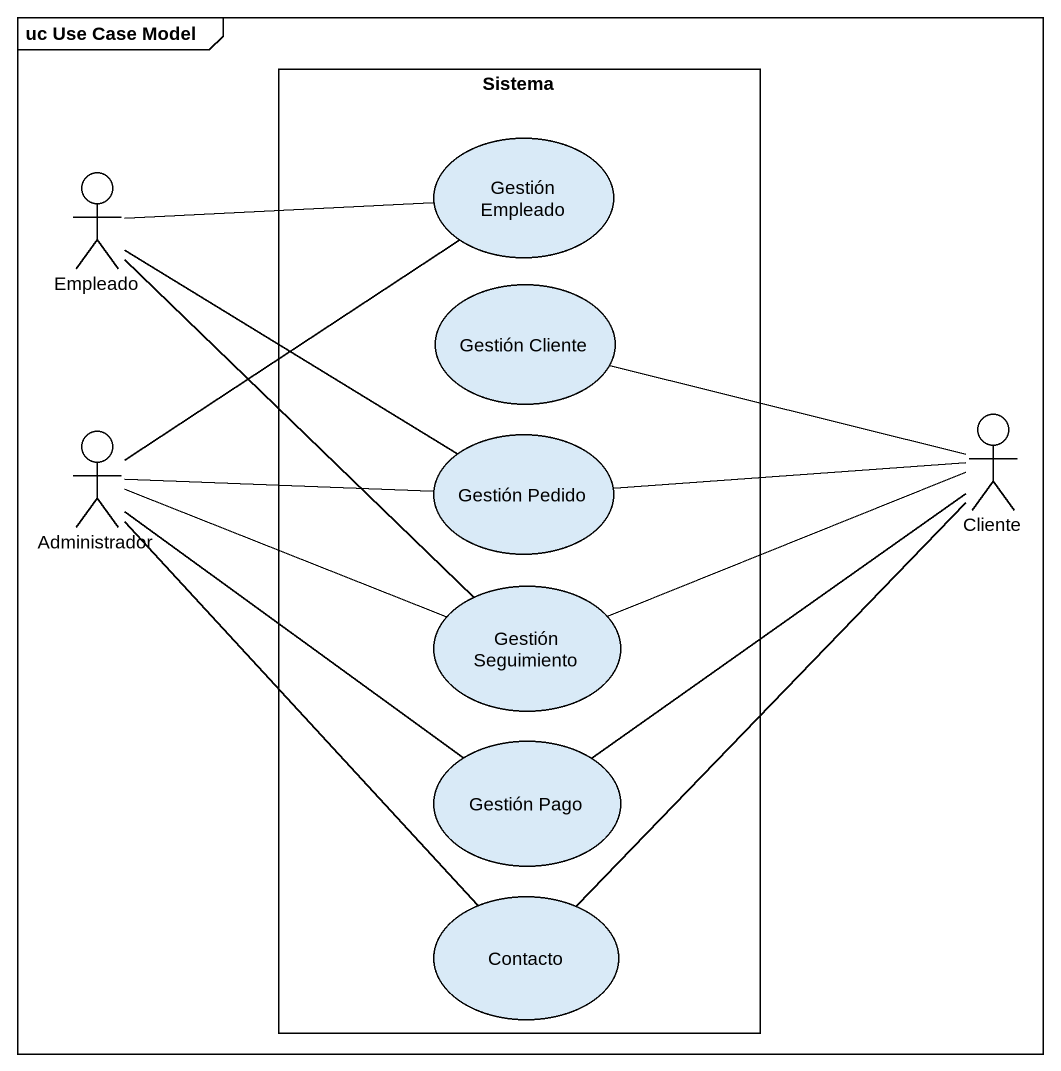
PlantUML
@startuml
mainframe uc Use Case Model
rectangle Sistema {
  usecase "Gestión Empleado" as Gestión_Empleado
  usecase "Gestión Cliente" as Gestión_Cliente
  usecase "Gestión Pedido" as Gestión_Pedido
  usecase "Gestión Seguimiento" as Gestión_Seguimiento
  usecase "Gestión Pago" as Gestión_Pago
  usecase Contacto
}
actor Empleado
actor Administrador
actor Cliente
Empleado -right- Gestión_Empleado
Empleado -right- Gestión_Pedido
Empleado -- Gestión_Seguimiento
Administrador -up- Gestión_Empleado
Administrador -right- Gestión_Pedido
Administrador -right- Gestión_Seguimiento
Administrador -- Gestión_Pago
Administrador -- Contacto
Cliente -left- Gestión_Cliente
Cliente -left- Gestión_Pedido
Cliente -left- Gestión_Seguimiento
Cliente -- Gestión_Pago
Cliente -- Contacto
@enduml
